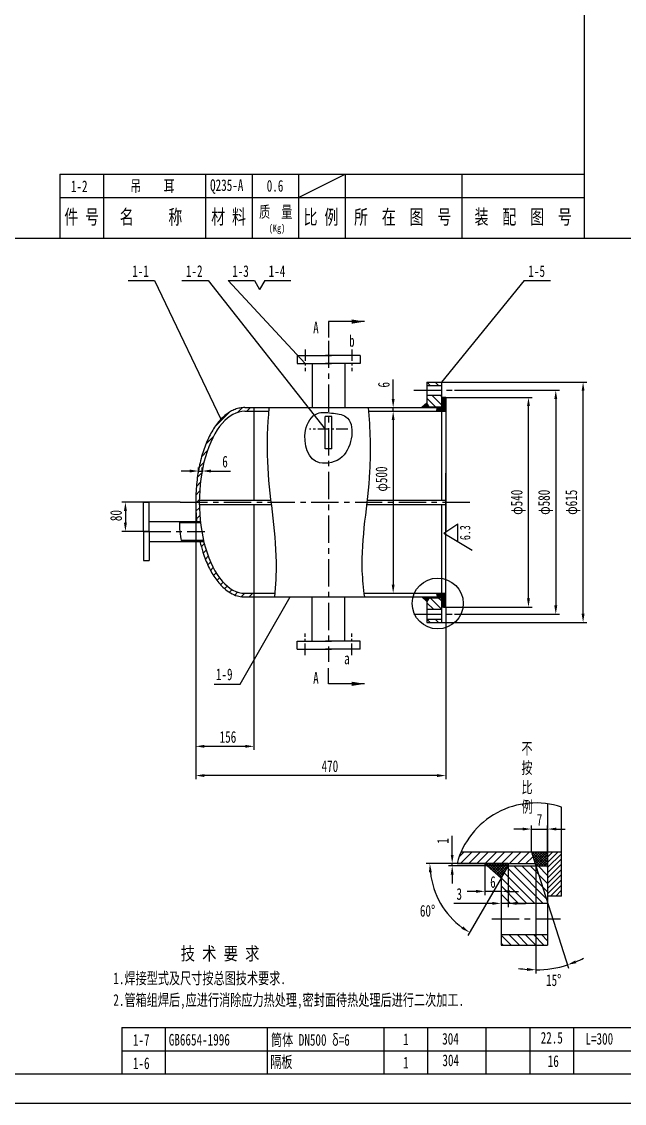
# Model space of a CAD drawing. Extents: x 12575 to 63012, y 39469 to 86293.
# Drawn here: x 33149 to 34804, y 39595 to 42566 of the extents above; entities that cross this region are included whole.
import ezdxf

# ---------------------------------------------------------------- set-up
doc = ezdxf.new("R2010")
doc.units = 0
for name, pattern in [('CENTER', [50.8, 31.75, -6.35, 6.35, -6.35]), ('CENTERX2', [4, 2.5, -0.5, 0.5, -0.5]), ('PHANTOM2', [31.75, 15.875, -3.175, 3.175, -3.175, 3.175, -3.175])]:
    doc.linetypes.add(name, pattern=pattern)
doc.layers.get('0').update_dxf_attribs({"linetype": 'CONTINUOUS'})
doc.layers.get('DEFPOINTS').update_dxf_attribs({"color": 1, "linetype": 'PHANTOM2'})
doc.layers.add('CCX', color=1, linetype='CONTINUOUS')
doc.layers.add('DD', color=1, linetype='CENTER')
doc.styles.add('HZ', font='SIMFANG.TTF', dxfattribs={"width": 0.7})
doc.styles.add('HZ123', font='SIMFANG.TTF', dxfattribs={"width": 0.7, "height": 2.5})
doc.styles.add('WZ5', font='SIMFANG.TTF', dxfattribs={"width": 0.7})
doc.dimstyles.new('ISO-25', dxfattribs={"dimscale": 8, "dimtxt": 4, "dimasz": 3, "dimexe": 1.25, "dimexo": 0, "dimgap": 1.2, "dimtad": 1, "dimdec": 0, "dimtxsty": 'HZ', "dimcen": 2.5, "dimazin": 3, "dimtm": 1e-09, "dimtfac": 8, "dimtdec": 0, "dimtmove": 0, "dimatfit": 3})
doc.dimstyles.new('ISO-25$0', dxfattribs={"dimscale": 8, "dimtxt": 4, "dimasz": 3, "dimexe": 1.25, "dimexo": 0, "dimgap": 1.2, "dimtad": 1, "dimdec": 0, "dimtxsty": 'HZ', "dimcen": 0, "dimclrd": 256, "dimclrt": 256, "dimazin": 3, "dimtm": 1e-09, "dimtfac": 8, "dimtdec": 0, "dimtmove": 0, "dimatfit": 3})
doc.dimstyles.new('ISO-25$2', dxfattribs={"dimscale": 8, "dimtxt": 4, "dimasz": 3, "dimexe": 1.25, "dimexo": 0, "dimgap": 1.5, "dimtad": 2, "dimtih": 1, "dimtoh": 1, "dimdec": 0, "dimtxsty": 'HZ', "dimcen": 3, "dimazin": 3, "dimtm": 1e-09, "dimtfac": 8, "dimtdec": 0, "dimtmove": 0, "dimatfit": 3})
pattern_1 = [(45, (-9881.9638, 2729.6117), (-2.24506403, 2.24506403), [])]
pattern_2 = [(45, (-9881.9638, 2729.6117), (-1.122532015, 1.122532015), []), (135, (-9881.9638, 2729.6117), (-1.122532015, -1.122532015), [])]

# ---------------------------------------------------------------- blocks, each defined once
blk = doc.blocks.new('*D144')
at = {"layer": 'CCX', "color": 0}
for p, q in [((34101.9, 41495.7), (34179.5, 41495.7)), ((34089.2, 40995.7), (34179.5, 40995.7))]:
    blk.add_line(p, q, dxfattribs=at)
at = {"layer": 'CCX'}
blk.add_line((34169.5, 41471.7), (34169.5, 41019.7), dxfattribs=at)
for points in [[(34165.5, 41471.7), (34173.5, 41471.7), (34169.5, 41495.7)], [(34165.5, 41019.7), (34173.5, 41019.7), (34169.5, 40995.7)]]:
    blk.add_solid(points, dxfattribs=at)
at = {"layer": 'DEFPOINTS', "color": 0}
for p in [(34101.9, 41495.7), (34089.2, 40995.7), (34169.5, 40995.7)]:
    blk.add_point(p, dxfattribs=at)
at = {"layer": 'CCX', "insert": (34141.5, 41309.5), "char_height": 32, "attachment_point": 5, "rotation": 90, "style": 'HZ'}
blk.add_mtext('φ500', dxfattribs=at)
blk = doc.blocks.new('*D145')
at = {"layer": 'CCX', "color": 0}
for p, q in [((34308.1, 41533.7), (34551.1, 41533.7)), ((34308.1, 40957.7), (34551.1, 40957.7))]:
    blk.add_line(p, q, dxfattribs=at)
at = {"layer": 'CCX'}
blk.add_line((34541.1, 40981.7), (34541.1, 41509.7), dxfattribs=at)
for points in [[(34537.1, 41509.7), (34545.1, 41509.7), (34541.1, 41533.7)], [(34537.1, 40981.7), (34545.1, 40981.7), (34541.1, 40957.7)]]:
    blk.add_solid(points, dxfattribs=at)
at = {"layer": 'DEFPOINTS', "color": 0}
for p in [(34308.1, 41533.7), (34541.1, 41533.7), (34308.1, 40957.7)]:
    blk.add_point(p, dxfattribs=at)
at = {"layer": 'CCX', "insert": (34513, 41245.7), "char_height": 32, "attachment_point": 5, "rotation": 90, "style": 'HZ'}
blk.add_mtext('φ540', dxfattribs=at)
blk = doc.blocks.new('*D146')
at = {"layer": 'CCX', "color": 0}
for p, q in [((34338.1, 41553.2), (34626.1, 41553.2)), ((34338.1, 40938.2), (34626.1, 40938.2))]:
    blk.add_line(p, q, dxfattribs=at)
at = {"layer": 'CCX'}
blk.add_line((34616.1, 41529.2), (34616.1, 40962.2), dxfattribs=at)
for points in [[(34612.1, 41529.2), (34620.1, 41529.2), (34616.1, 41553.2)], [(34612.1, 40962.2), (34620.1, 40962.2), (34616.1, 40938.2)]]:
    blk.add_solid(points, dxfattribs=at)
at = {"layer": 'DEFPOINTS', "color": 0}
for p in [(34338.1, 41553.2), (34338.1, 40938.2), (34616.1, 40938.2)]:
    blk.add_point(p, dxfattribs=at)
at = {"layer": 'CCX', "insert": (34588, 41245.7), "char_height": 32, "attachment_point": 5, "rotation": 90, "style": 'HZ'}
blk.add_mtext('φ580', dxfattribs=at)
blk = doc.blocks.new('*D147')
at = {"layer": 'CCX', "color": 0}
for p, q in [((34302.1, 41575.7), (34701.1, 41575.7)), ((34299.3, 40915.7), (34701.1, 40915.7))]:
    blk.add_line(p, q, dxfattribs=at)
at = {"layer": 'CCX'}
blk.add_line((34691.1, 40939.7), (34691.1, 41551.7), dxfattribs=at)
for points in [[(34687.1, 41551.7), (34695.1, 41551.7), (34691.1, 41575.7)], [(34687.1, 40939.7), (34695.1, 40939.7), (34691.1, 40915.7)]]:
    blk.add_solid(points, dxfattribs=at)
at = {"layer": 'DEFPOINTS', "color": 0}
for p in [(34302.1, 41575.7), (34691.1, 41575.7), (34299.3, 40915.7)]:
    blk.add_point(p, dxfattribs=at)
at = {"layer": 'CCX', "insert": (34663, 41245.7), "char_height": 32, "attachment_point": 5, "rotation": 90, "style": 'HZ'}
blk.add_mtext('φ615', dxfattribs=at)
blk = doc.blocks.new('*D141')
at = {"layer": 'CCX', "color": 0}
for p, q in [((33627.1, 40938.3), (33627.1, 40485.2)), ((34314.1, 40924.6), (34314.1, 40485.2))]:
    blk.add_line(p, q, dxfattribs=at)
at = {"layer": 'CCX'}
blk.add_line((34290.1, 40495.2), (33651.1, 40495.2), dxfattribs=at)
for points in [[(33651.1, 40499.2), (33651.1, 40491.2), (33627.1, 40495.2)], [(34290.1, 40499.2), (34290.1, 40491.2), (34314.1, 40495.2)]]:
    blk.add_solid(points, dxfattribs=at)
at = {"layer": 'DEFPOINTS', "color": 0}
for p in [(33627.1, 40938.3), (34314.1, 40924.6), (33627.1, 40495.2)]:
    blk.add_point(p, dxfattribs=at)
at = {"layer": 'CCX', "insert": (33995.7, 40520.8), "char_height": 32, "attachment_point": 5, "style": 'HZ'}
blk.add_mtext('470', dxfattribs=at)
blk = doc.blocks.new('*D148')
at = {"layer": 'CCX', "color": 0}
for p, q in [((33627.1, 41245.7), (33627.1, 40565.5)), ((33787.1, 41239.7), (33787.1, 40565.5))]:
    blk.add_line(p, q, dxfattribs=at)
at = {"layer": 'CCX'}
blk.add_line((33651.1, 40575.5), (33763.1, 40575.5), dxfattribs=at)
for points in [[(33651.1, 40579.5), (33651.1, 40571.5), (33627.1, 40575.5)], [(33763.1, 40579.5), (33763.1, 40571.5), (33787.1, 40575.5)]]:
    blk.add_solid(points, dxfattribs=at)
at = {"layer": 'DEFPOINTS', "color": 0}
for p in [(33627.1, 41245.7), (33787.1, 41239.7), (33787.1, 40575.5)]:
    blk.add_point(p, dxfattribs=at)
at = {"layer": 'CCX', "insert": (33715.7, 40601.1), "char_height": 32, "attachment_point": 5, "style": 'HZ'}
blk.add_mtext('156', dxfattribs=at)
blk = doc.blocks.new('*D155')
at = {"layer": 'CCX'}
for p, q in [((34169.5, 41529.7), (34169.5, 41582.9)), ((34169.5, 41495.7), (34169.5, 41505.7)), ((34169.5, 41471.7), (34169.5, 41447.7))]:
    blk.add_line(p, q, dxfattribs=at)
at = {"layer": 'CCX', "color": 0}
for p, q in [((34101.1, 41505.7), (34179.5, 41505.7)), ((34101.9, 41495.7), (34179.5, 41495.7))]:
    blk.add_line(p, q, dxfattribs=at)
at = {"layer": 'CCX'}
for points in [[(34165.5, 41529.7), (34173.5, 41529.7), (34169.5, 41505.7)], [(34165.5, 41471.7), (34173.5, 41471.7), (34169.5, 41495.7)]]:
    blk.add_solid(points, dxfattribs=at)
at = {"layer": 'DEFPOINTS', "color": 0}
for p in [(34101.1, 41505.7), (34169.5, 41505.7), (34101.9, 41495.7)]:
    blk.add_point(p, dxfattribs=at)
at = {"layer": 'CCX', "insert": (34143.9, 41568.3), "char_height": 32, "attachment_point": 5, "rotation": 90, "style": 'HZ'}
blk.add_mtext('6', dxfattribs=at)
blk = doc.blocks.new('*D156')
at = {"layer": 'CCX'}
for p, q in [((33610.9, 41331.5), (33586.9, 41331.5)), ((33634.9, 41331.5), (33645.1, 41331.5)), ((33669.1, 41331.5), (33722.4, 41331.5))]:
    blk.add_line(p, q, dxfattribs=at)
at = {"layer": 'CCX', "color": 0}
for p, q in [((33634.9, 41331.5), (33634.9, 41341.5)), ((33645.1, 41331.5), (33645.1, 41341.5))]:
    blk.add_line(p, q, dxfattribs=at)
at = {"layer": 'CCX'}
for points in [[(33610.9, 41335.5), (33610.9, 41327.5), (33634.9, 41331.5)], [(33669.1, 41335.5), (33669.1, 41327.5), (33645.1, 41331.5)]]:
    blk.add_solid(points, dxfattribs=at)
at = {"layer": 'DEFPOINTS', "color": 0}
for p in [(33634.9, 41331.5), (33634.9, 41331.5), (33645.1, 41331.5)]:
    blk.add_point(p, dxfattribs=at)
at = {"layer": 'CCX', "insert": (33707.7, 41357.1), "char_height": 32, "attachment_point": 5, "style": 'HZ'}
blk.add_mtext('6', dxfattribs=at)
blk = doc.blocks.new('*D220')
at = {"layer": 'CCX'}
for p, q in [((34525, 40348.3), (34501, 40348.3)), ((34549, 40348.3), (34593.8, 40348.3)), ((34617.8, 40348.3), (34641.8, 40348.3))]:
    blk.add_line(p, q, dxfattribs=at)
at = {"layer": 'CCX', "color": 0}
for p, q in [((34549, 40285.5), (34549, 40358.3)), ((34593.8, 40285.5), (34593.8, 40358.3))]:
    blk.add_line(p, q, dxfattribs=at)
at = {"layer": 'CCX'}
for points in [[(34525, 40352.3), (34525, 40344.3), (34549, 40348.3)], [(34617.8, 40352.3), (34617.8, 40344.3), (34593.8, 40348.3)]]:
    blk.add_solid(points, dxfattribs=at)
at = {"layer": 'DEFPOINTS', "color": 0}
for p in [(34593.8, 40348.3), (34549, 40285.5), (34593.8, 40285.5)]:
    blk.add_point(p, dxfattribs=at)
at = {"layer": 'CCX', "insert": (34571.4, 40373.9), "char_height": 32, "attachment_point": 5, "style": 'HZ'}
blk.add_mtext('7', dxfattribs=at)
blk = doc.blocks.new('*D221')
at = {"layer": 'CCX', "color": 0}
for p, q in [((34561.3, 40247.1), (34651.3, 39965.9)), ((34561.3, 40231.6), (34561.3, 39951.8))]:
    blk.add_line(p, q, dxfattribs=at)
for start, end in [(292.5753, 297.3971), (260.3564, 265.1782), (270, 287.7535)]:
    blk.add_arc((34561.3, 40247.1), 285.3, start, end, dxfattribs=at)
for points in [[(34672.2, 39979.9), (34669.4, 39987.4), (34648.3, 39975.4)], [(34537.5, 39966.8), (34537.1, 39958.8), (34561.3, 39961.8)]]:
    blk.add_solid(points, dxfattribs=at)
at = {"layer": 'DEFPOINTS', "color": 0}
for p in [(34549, 40285.5), (34561.3, 40247.1), (34561.3, 40247.1), (34561.3, 40231.6), (34590.7, 39963.3)]:
    blk.add_point(p, dxfattribs=at)
at = {"layer": 'CCX', "color": 0, "insert": (34610.3, 39933.1), "char_height": 32, "attachment_point": 5, "style": 'HZ'}
blk.add_mtext('15%%D', dxfattribs=at)
blk = doc.blocks.new('*D222')
at = {"layer": 'CCX'}
for p, q in [((34331.6, 40277.5), (34331.6, 40329.4)), ((34331.6, 40247.1), (34331.6, 40253.5)), ((34331.6, 40223.1), (34331.6, 40199.1))]:
    blk.add_line(p, q, dxfattribs=at)
at = {"layer": 'CCX', "color": 0}
for p, q in [((34485, 40253.5), (34321.6, 40253.5)), ((34485, 40247.1), (34321.6, 40247.1))]:
    blk.add_line(p, q, dxfattribs=at)
at = {"layer": 'CCX'}
for points in [[(34327.6, 40277.5), (34335.6, 40277.5), (34331.6, 40253.5)], [(34327.6, 40223.1), (34335.6, 40223.1), (34331.6, 40247.1)]]:
    blk.add_solid(points, dxfattribs=at)
at = {"layer": 'DEFPOINTS', "color": 0}
for p in [(34331.6, 40253.5), (34485, 40253.5), (34485, 40247.1)]:
    blk.add_point(p, dxfattribs=at)
at = {"layer": 'CCX', "insert": (34306, 40315.4), "char_height": 32, "attachment_point": 5, "rotation": 90, "style": 'HZ'}
blk.add_mtext('1', dxfattribs=at)
blk = doc.blocks.new('*D223')
at = {"layer": 'CCX', "color": 0}
for p, q in [((34485, 40247.1), (34485, 40134.2)), ((34465.8, 40213.8), (34465.8, 40134.2))]:
    blk.add_line(p, q, dxfattribs=at)
at = {"layer": 'CCX'}
for p, q in [((34441.8, 40144.2), (34336.5, 40144.2)), ((34485, 40144.2), (34465.8, 40144.2)), ((34509, 40144.2), (34533, 40144.2))]:
    blk.add_line(p, q, dxfattribs=at)
for points in [[(34441.8, 40148.2), (34441.8, 40140.2), (34465.8, 40144.2)], [(34509, 40148.2), (34509, 40140.2), (34485, 40144.2)]]:
    blk.add_solid(points, dxfattribs=at)
at = {"layer": 'DEFPOINTS', "color": 0}
for p in [(34485, 40247.1), (34465.8, 40213.8), (34465.8, 40144.2)]:
    blk.add_point(p, dxfattribs=at)
at = {"layer": 'CCX', "insert": (34350.9, 40169.8), "char_height": 32, "attachment_point": 5, "style": 'HZ'}
blk.add_mtext('3', dxfattribs=at)
blk = doc.blocks.new('*D224')
at = {"layer": 'CCX', "color": 0}
for p, q in [((34421.1, 40253.5), (34421.1, 40167.2)), ((34465.8, 40213.8), (34465.8, 40167.2))]:
    blk.add_line(p, q, dxfattribs=at)
at = {"layer": 'CCX'}
for p, q in [((34397.1, 40177.2), (34373.1, 40177.2)), ((34465.8, 40177.2), (34421.1, 40177.2)), ((34489.8, 40177.2), (34513.8, 40177.2))]:
    blk.add_line(p, q, dxfattribs=at)
for points in [[(34397.1, 40181.2), (34397.1, 40173.2), (34421.1, 40177.2)], [(34489.8, 40181.2), (34489.8, 40173.2), (34465.8, 40177.2)]]:
    blk.add_solid(points, dxfattribs=at)
at = {"layer": 'DEFPOINTS', "color": 0}
for p in [(34421.1, 40253.5), (34465.8, 40213.8), (34421.1, 40177.2)]:
    blk.add_point(p, dxfattribs=at)
at = {"layer": 'CCX', "insert": (34443.5, 40202.8), "char_height": 32, "attachment_point": 5, "style": 'HZ'}
blk.add_mtext('6', dxfattribs=at)
blk = doc.blocks.new('*D225')
at = {"layer": 'CCX', "color": 0}
for p, q in [((34345.1, 40253.5), (34260.3, 40253.5)), ((34465.8, 40213.8), (34374.5, 40055.7))]:
    blk.add_line(p, q, dxfattribs=at)
blk.add_arc((34488.7, 40253.5), 218.4, 186.3005, 233.6995, dxfattribs=at)
for points in [[(34267.6, 40229.3), (34275.6, 40229.7), (34270.3, 40253.5)], [(34361.6, 40080.9), (34357.2, 40074.2), (34379.5, 40064.4)]]:
    blk.add_solid(points, dxfattribs=at)
at = {"layer": 'DEFPOINTS', "color": 0}
for p in [(34345.1, 40253.5), (34559.2, 40253.5), (34485, 40247.1), (34465.8, 40213.8), (34283.5, 40178.8)]:
    blk.add_point(p, dxfattribs=at)
at = {"layer": 'CCX', "color": 0, "insert": (34263.8, 40123.6), "char_height": 32, "attachment_point": 5, "style": 'HZ'}
blk.add_mtext('60°', dxfattribs=at)
blk = doc.blocks.new('*D231')
at = {"layer": 'CCX', "color": 0}
for p, q in [((33584.7, 41245.7), (33424.1, 41245.7)), ((33499.7, 41165.7), (33424.1, 41165.7))]:
    blk.add_line(p, q, dxfattribs=at)
at = {"layer": 'CCX'}
blk.add_line((33434.1, 41221.7), (33434.1, 41189.7), dxfattribs=at)
for points in [[(33430.1, 41221.7), (33438.1, 41221.7), (33434.1, 41245.7)], [(33430.1, 41189.7), (33438.1, 41189.7), (33434.1, 41165.7)]]:
    blk.add_solid(points, dxfattribs=at)
at = {"layer": 'DEFPOINTS', "color": 0}
for p in [(33584.7, 41245.7), (33434.1, 41165.7), (33499.7, 41165.7)]:
    blk.add_point(p, dxfattribs=at)
at = {"layer": 'CCX', "insert": (33408.5, 41209.1), "char_height": 32, "attachment_point": 5, "rotation": 90, "style": 'HZ'}
blk.add_mtext('80', dxfattribs=at)

msp = doc.modelspace()

# ---------------------------------------------------------------- hatches: boundary and pattern name
h = msp.add_hatch()
h.set_pattern_fill('ANSI37', color=256, scale=0.5, style=0)
h.set_pattern_definition(pattern_2)
h.paths.add_polyline_path([(34268.1, 41505.7), (34268.1, 41507.7), (34262.1, 41518.1), (34248.1, 41505.7)])
h.paths.add_polyline_path([(34302.1, 41495.7), (34302.1, 41507.7), (34291.9, 41507.7), (34288.1, 41495.7)])
h = msp.add_hatch()
h.set_pattern_fill('ANSI37', color=256, scale=0.5, style=0)
h.set_pattern_definition(pattern_2)
h.paths.add_polyline_path([(34302.1, 40995.7), (34288.1, 40995.7), (34291.9, 40983.7), (34302.1, 40983.7)])
h.paths.add_polyline_path([(34268.1, 40983.7), (34268.1, 40985.7), (34248.1, 40985.7), (34262.1, 40973.3)])
h = msp.add_hatch()
h.set_pattern_fill('ANSI37', color=256, scale=1.6, style=0)
h.set_pattern_definition([(45, (-106795.096, -82165.919), (-3.59210245, 3.59210245), []), (135, (-106795.096, -82165.919), (-3.59210245, -3.59210245), [])])
h.paths.add_polyline_path([(34593.8, 40285.5), (34549, 40285.5), (34561.3, 40247.1), (34593.8, 40247.1)])
h.paths.add_polyline_path([(34485, 40247.1), (34485, 40253.5), (34421.1, 40253.5), (34465.8, 40213.8)])
at = {"layer": 'CCX'}
h = msp.add_hatch(dxfattribs=at)
h.set_pattern_fill('ANSI31', color=256, scale=5, angle=90, style=0)
h.set_pattern_definition([(135, (-19989.405, 3690.13), (-11.22532, -11.22532), [])])
h.paths.add_polyline_path([(34302.1, 41575.7), (34262.1, 41575.7), (34262.1, 41566.7), (34302.1, 41566.7)])
h.paths.add_polyline_path([(34302.1, 40924.7), (34262.1, 40924.7), (34262.1, 40915.7), (34302.1, 40915.7)])
h.paths.add_polyline_path([(34302.1, 40983.7), (34279.1, 40983.7), (34278.1, 40981.9), (34271.7, 40981.6), (34262.1, 40975), (34262.1, 40951.7), (34302.1, 40951.7)])
h.paths.add_polyline_path([(34279.1, 41507.7), (34302.1, 41507.7), (34302.1, 41539.7), (34262.1, 41539.7), (34262.1, 41516.4), (34271.7, 41509.8), (34278.1, 41509.5)])
h = msp.add_hatch(dxfattribs=at)
h.set_pattern_fill('ANSI31', color=256, style=0)
h.set_pattern_definition(pattern_1)
h.paths.add_polyline_path([(34314.1, 41533.7), (34302.1, 41533.7), (34302.1, 41495.7), (34314.1, 41495.7)])
h = msp.add_hatch(color=0, dxfattribs=at)
h.paths.add_polyline_path([(34268.1, 41505.7), (34268.1, 41507.7), (34262.1, 41518.1), (34248.1, 41505.7)])
h.paths.add_polyline_path([(34302.1, 41495.7), (34302.1, 41507.7), (34291.9, 41507.7), (34288.1, 41495.7)])
h = msp.add_hatch(color=0, dxfattribs=at)
h.paths.add_polyline_path([(34268.1, 40983.7), (34268.1, 40985.7), (34248.1, 40985.7), (34262.1, 40973.3)])
h.paths.add_polyline_path([(34302.1, 40995.7), (34288.1, 40995.7), (34291.9, 40983.7), (34302.1, 40983.7)])
h = msp.add_hatch(dxfattribs=at)
h.set_pattern_fill('ANSI31', color=256, style=0)
h.set_pattern_definition(pattern_1)
h.paths.add_polyline_path([(34302.1, 40957.7), (34314.1, 40957.7), (34314.1, 40995.7), (34302.1, 40995.7)])
h = msp.add_hatch(dxfattribs=at)
h.set_pattern_fill('ANSI31', color=256, scale=5, style=0)
h.set_pattern_definition([(45, (-9881.964, 2729.612), (-11.22532, 11.22532), [])])
h.paths.add_polyline_path([(34549, 40285.5), (34356.2, 40285.5, 0.037925), (34345.1, 40253.5), (34559.2, 40253.5)])
h = msp.add_hatch(color=0, dxfattribs=at)
h.paths.add_polyline_path([(34485, 40247.1), (34485, 40253.5), (34421.1, 40253.5), (34465.8, 40213.8)])
h.paths.add_polyline_path([(34593.8, 40285.5), (34549, 40285.5), (34561.3, 40247.1), (34593.8, 40247.1)])
h = msp.add_hatch(dxfattribs=at)
h.set_pattern_fill('ANSI31', color=256, scale=3.2, style=0)
h.set_pattern_definition([(45, (-106795.096, -82165.919), (-7.1842049, 7.1842049), [])])
h.paths.add_polyline_path([(34593.8, 40163.9), (34632.2, 40163.9), (34632.2, 40285.5), (34593.8, 40285.5)])
h = msp.add_hatch(dxfattribs=at)
h.set_pattern_fill('ANSI31', color=256, scale=5, angle=90, style=0)
h.set_pattern_definition([(135, (-9881.964, 2729.612), (-11.22532, -11.22532), [])])
h.paths.add_polyline_path([(34593.8, 40247.1), (34485, 40247.1), (34465.8, 40213.8), (34465.8, 40144.7), (34593.8, 40144.7)])
h.paths.add_polyline_path([(34593.8, 40058.3), (34465.8, 40058.3), (34465.8, 40029.5), (34593.8, 40029.5)])

# ---------------------------------------------------------------- linework, layer by layer
for p, q in [((34693.8, 44267), (34693.8, 41971)), ((33253.8, 42147), (33253.8, 41971)), ((33253.8, 42083), (34693.8, 42083)), ((33788.2, 41854.7), (33802.4, 41830)), ((33816.7, 41854.7), (33802.4, 41830)), ((33905.5, 41649.1), (33905.5, 41627.1)), ((33905.5, 41649.1), (34000.3, 41649.1)), ((33905.5, 41649.1), (33905.5, 41627.1)), ((33905.5, 41649.1), (33905.5, 41627.1)), ((33905.5, 41649.1), (34000.3, 41649.1)), ((34078.6, 41649.1), (33983.8, 41649.1)), ((34078.6, 41649.1), (33983.8, 41649.1)), ((34078.6, 41649.1), (34078.6, 41627.1)), ((34078.6, 41649.1), (34078.6, 41627.1)), ((34078.6, 41649.1), (34078.6, 41627.1)), ((33905.5, 41627.1), (34000.3, 41627.1)), ((33947.1, 41627.1), (33947.1, 41505.7)), ((34078.6, 41627.1), (33983.8, 41627.1)), ((34037.1, 41627.1), (34037.1, 41505.7)), ((34262.1, 41575.7), (34302.1, 41575.7)), ((34262.1, 41575.7), (34262.1, 41518.1)), ((34262.1, 41566.7), (34302.1, 41566.7)), ((34302.1, 41575.7), (34302.1, 41251.7)), ((34262.1, 41539.7), (34302.1, 41539.7)), ((34314.1, 41533.7), (34302.1, 41533.7)), ((34314.1, 41533.7), (34314.1, 41165.6)), ((33762.1, 41505.7), (33992.1, 41505.7)), ((33992.1, 41505.7), (34278.1, 41505.7)), ((33992.1, 41505.7), (34291.3, 41505.7)), ((34262.1, 41518.1), (34248.1, 41505.7)), ((34268.1, 41507.7), (34262.1, 41518.1)), ((34268.1, 41505.7), (34268.1, 41507.7)), ((34268.1, 41507.7), (34302.1, 41507.7)), ((34288.1, 41495.7), (34291.9, 41507.7)), ((33762.1, 41495.7), (33827.2, 41495.7)), ((33983.1, 41392.2), (33983.1, 41480.8)), ((34001.1, 41480.8), (33983.1, 41480.8)), ((34001.1, 41392.2), (34001.1, 41480.8)), ((34101.9, 41495.7), (34314.1, 41495.7)), ((34001.1, 41392.2), (33983.1, 41392.2)), ((34314.1, 40957.7), (34314.1, 41325.7)), ((34302.1, 41239.7), (34302.1, 40915.7)), ((33762.1, 40995.7), (33844.7, 40995.7)), ((34089.2, 40995.7), (34314.1, 40995.7)), ((34288.1, 40995.7), (34291.9, 40983.7)), ((33762.1, 40985.7), (33992.1, 40985.7)), ((33947.1, 40864.2), (33947.1, 40985.7)), ((33992.1, 40985.7), (34291.3, 40985.7)), ((34037.1, 40864.2), (34037.1, 40985.7)), ((34262.1, 40973.3), (34247.9, 40985.9)), ((34268.1, 40983.7), (34262.1, 40973.3)), ((34262.1, 40973.3), (34262.1, 40915.7)), ((34268.1, 40985.7), (34268.1, 40983.7)), ((34268.1, 40983.7), (34302.1, 40983.7)), ((34262.1, 40951.7), (34302.1, 40951.7)), ((34314.1, 40957.7), (34302.1, 40957.7)), ((34262.1, 40924.7), (34302.1, 40924.7)), ((34262.1, 40915.7), (34302.1, 40915.7)), ((33905.5, 40842.2), (33905.5, 40864.2)), ((33905.5, 40842.2), (33905.5, 40864.2)), ((33905.5, 40842.2), (33905.5, 40864.2)), ((33905.5, 40864.2), (34000.3, 40864.2)), ((34078.6, 40864.2), (33983.8, 40864.2)), ((34078.6, 40842.2), (34078.6, 40864.2)), ((34078.6, 40842.2), (34078.6, 40864.2)), ((34078.6, 40842.2), (34078.6, 40864.2)), ((33905.5, 40842.2), (34000.3, 40842.2)), ((33905.5, 40842.2), (34000.3, 40842.2)), ((34078.6, 40842.2), (33983.8, 40842.2)), ((34078.6, 40842.2), (33983.8, 40842.2)), ((34593.8, 40417.5), (34593.8, 40029.5)), ((34632.2, 40163.9), (34632.2, 40408.3)), ((34356.2, 40285.5), (34632.2, 40285.5)), ((34549, 40285.5), (34561.3, 40247.1)), ((34345.1, 40253.5), (34559.2, 40253.5)), ((34465.8, 40213.8), (34420.5, 40254.1)), ((34485, 40253.5), (34485, 40247.1)), ((34485, 40247.1), (34465.8, 40213.8)), ((34485, 40247.1), (34593.8, 40247.1)), ((34465.8, 40213.8), (34465.8, 40029.5)), ((34632.2, 40163.9), (34593.8, 40163.9)), ((34465.8, 40144.7), (34593.8, 40144.7)), ((34465.8, 40058.3), (34593.8, 40058.3)), ((34465.8, 40029.5), (34593.8, 40029.5)), ((33424.2, 39803.1), (33424.2, 39675)), ((36305.8, 39675), (29857.8, 39675))]:
    msp.add_line(p, q)
at = {"color": 7}
for p, q in [((29857.8, 41971), (36305.8, 41971)), ((33421.4, 41971), (34861.4, 41971))]:
    msp.add_line(p, q, dxfattribs=at)
at = {"color": 0}
for p, q in [((33441.8, 41854.7), (33513.8, 41854.7)), ((33589.1, 41854.7), (33661.1, 41854.7)), ((33716.2, 41854.7), (33788.2, 41854.7)), ((33816.7, 41854.7), (33888.7, 41854.7)), ((34529.7, 41854.7), (34601.7, 41854.7)), ((33677.6, 40746.2), (33749.6, 40746.2))]:
    msp.add_line(p, q, dxfattribs=at)
at = {"ltscale": 2}
for p, q in [((33787.1, 41505.7), (33787.1, 41251.7)), ((33637.1, 41251.7), (33833.2, 41251.7)), ((33637.1, 41239.7), (33834.5, 41239.7)), ((33787.1, 41239.7), (33787.1, 40985.7)), ((34096.5, 41239.7), (34314.1, 41239.7)), ((34097.8, 41251.7), (34314.1, 41251.7))]:
    msp.add_line(p, q, dxfattribs=at)
at = {"ltscale": 8}
for p, q in [((34308.7, 41161.1), (34347.3, 41186.2)), ((34347.3, 41137.7), (34347.3, 41186.2)), ((34308.7, 41161.1), (34386.4, 41114))]:
    msp.add_line(p, q, dxfattribs=at)
msp.add_ellipse((33762.1, 41245.7), major_axis=(0, 250), ratio=0.5, start_param=0, end_param=3.141593)
for points, knots in [([(33762.1, 41505.7), (33757.6, 41505.7), (33753.1, 41505.3), (33744.2, 41503.6), (33739.8, 41502.4), (33731.1, 41499.1), (33726.9, 41497.1), (33718.5, 41492.3), (33714.5, 41489.6), (33702.2, 41480), (33694.3, 41472), (33679.6, 41453.3), (33672.9, 41442.6), (33660.6, 41419), (33655, 41406.1), (33645.4, 41378.5), (33641.3, 41363.8), (33634.5, 41333.2), (33631.9, 41317.2), (33628.3, 41284.6), (33627.3, 41268), (33626.9, 41234.7), (33627.5, 41218), (33629.2, 41198.7), (33629.5, 41196), (33629.8, 41193.2)], [0, 0, 0, 0, 0.092908, 0.092908, 0.185816, 0.185816, 0.278724, 0.278724, 0.371632, 0.371632, 0.567793, 0.567793, 0.763954, 0.763954, 0.960115, 0.960115, 1.156276, 1.156276, 1.352436, 1.352436, 1.548597, 1.548597, 1.744758, 1.744758, 1.778095, 1.778095, 1.778095, 1.778095]), ([(33638.9, 41138.2), (33641.3, 41128), (33644, 41118.1), (33651.6, 41094.3), (33656.8, 41081), (33668.5, 41056.4), (33675, 41045.2), (33689.2, 41025.3), (33696.8, 41016.7), (33710.6, 41004.5), (33716.5, 41000.2), (33728.8, 40993.1), (33735.2, 40990.4), (33746.9, 40987.1), (33752.2, 40986.2), (33759, 40985.7), (33760.5, 40985.7), (33762.1, 40985.7)], [2.0053, 2.0053, 2.0053, 2.0053, 2.13708, 2.13708, 2.333241, 2.333241, 2.529402, 2.529402, 2.725563, 2.725563, 2.862712, 2.862712, 2.999862, 2.999862, 3.110236, 3.110236, 3.141593, 3.141593, 3.141593, 3.141593])]:
    msp.add_open_spline(points, degree=3, knots=knots)
at = {"layer": 'CCX'}
for p, q in [((33253.8, 42147), (34693.8, 42147)), ((33373.8, 42147), (33373.8, 41971)), ((33653.8, 42147), (33653.8, 41971)), ((33781.8, 42147), (33781.8, 41971)), ((33909.8, 42147), (33909.8, 41971)), ((33909.8, 42083), (34037.8, 42147)), ((34037.8, 42147), (34037.8, 41971)), ((34357.8, 42147), (34357.8, 41971)), ((33513.8, 41854.7), (33696.6, 41473.8)), ((33661.1, 41854.7), (33983.1, 41446.6)), ((33716.2, 41854.7), (33928, 41627.1)), ((34529.7, 41854.7), (34302.1, 41575.7)), ((33742.3, 41492.5), (33755.1, 41505.3)), ((33767.9, 41495.7), (33777.9, 41505.7)), ((33679.2, 41451.9), (33721, 41493.7)), ((33655.1, 41405.3), (33675.2, 41425.4)), ((33643.6, 41371.4), (33658.8, 41386.6)), ((33636.5, 41341.8), (33649.6, 41355)), ((33631.8, 41314.7), (33643.8, 41326.7)), ((33628.9, 41289.4), (33640.1, 41300.6)), ((33627.4, 41265.4), (33638, 41276)), ((33627.1, 41242.6), (33630.1, 41245.7)), ((33627.7, 41220.8), (33637.3, 41230.4)), ((33630.1, 41245.7), (33637.1, 41252.7)), ((33629.1, 41199.8), (33638.4, 41209.1)), ((33642.6, 41123.5), (33650.8, 41131.7)), ((33647.8, 41106.2), (33655.8, 41114.2)), ((33653.7, 41089.6), (33661.4, 41097.4)), ((33660.3, 41073.8), (33667.9, 41081.3)), ((33667.7, 41058.7), (33675.1, 41066.1)), ((33675.9, 41044.5), (33683.2, 41051.8)), ((33685.1, 41031.2), (33692.2, 41038.4)), ((33695.3, 41019), (33702.4, 41026)), ((33706.7, 41008), (33713.8, 41015)), ((33719.7, 40998.5), (33727, 41005.7)), ((33734.6, 40990.9), (33742.4, 40998.8)), ((33752.4, 40986.3), (33761.8, 40995.7)), ((33774.2, 40985.7), (33784.2, 40995.7)), ((33749.6, 40746.2), (33886.3, 40985.7)), ((34314.1, 40957.7), (34314.1, 40924.6)), ((34561.3, 40247.1), (34561.3, 40231.6)), ((33424.2, 39803.1), (34865.8, 39803.1)), ((33544.3, 39675), (33544.3, 39803.1)), ((33824.6, 39675), (33824.6, 39803.1)), ((34145, 39675), (34145, 39803.1)), ((34265.1, 39675), (34265.1, 39803.1)), ((34425.3, 39675), (34425.3, 39803.1)), ((34545.4, 39675), (34545.4, 39803.1)), ((34665.6, 39675), (34665.6, 39803.1)), ((33424.2, 39739.1), (34865.8, 39739.1)), ((36385.8, 39595), (29657.8, 39595))]:
    msp.add_line(p, q, dxfattribs=at)
at = {"layer": 'CCX', "color": 0}
for p, q in [((33483.7, 41165.7), (33483.7, 41245.7)), ((33483.7, 41245.7), (33499.7, 41245.7)), ((33499.7, 41165.7), (33499.7, 41245.7)), ((33483.7, 41165.7), (33483.7, 41085.7)), ((33499.7, 41165.7), (33499.7, 41085.7)), ((33483.7, 41085.7), (33499.7, 41085.7))]:
    msp.add_line(p, q, dxfattribs=at)
at = {"layer": 'CCX'}
msp.add_circle((34291.9, 40967.8), 69.9, dxfattribs=at)
for centre, radius, start, end in [((33760.6, 41182.9), 178.2, 176.6788, 194.5217), ((34561.3, 40196.2), 223.7, 71.5169, 165.1668)]:
    msp.add_arc(centre, radius, start, end, dxfattribs=at)
for points, knots in [([(33828, 41505.7), (33824.2, 41456.2), (33817.6, 41314.4), (33853.4, 41141.5), (33846.6, 41017.5), (33843.9, 40985.7)], [75.182832, 75.182832, 75.182832, 75.182832, 223.831881, 500.980288, 596.696108, 596.696108, 596.696108, 596.696108]), ([(34101.1, 41505.7), (34105.6, 41447.2), (34112.1, 41297.5), (34075.4, 41123.9), (34087.2, 41009.5), (34090.5, 40985.7)], [91.744759, 91.744759, 91.744759, 91.744759, 267.371444, 541.283251, 613.281542, 613.281542, 613.281542, 613.281542])]:
    msp.add_open_spline(points, degree=3, knots=knots, dxfattribs=at)
at = {"layer": 'CCX', "start_tangent": (0.983896, -0.17874), "end_tangent": (0.983896, -0.17874)}
msp.add_spline([(33967.2, 41354.2), (34029.4, 41370.4), (34039.7, 41480.6), (33999.7, 41490.8), (33961.8, 41489.7), (33928.9, 41442.8), (33967.2, 41354.2)], degree=3, dxfattribs=at)
at = {"layer": 'DD', "linetype": 'CENTERX2', "ltscale": 30}
for p, q in [((33992.1, 41689.4), (33992.1, 40807.3)), ((34226.1, 41553.2), (34338.1, 41553.2)), ((33584.7, 41245.7), (34382.6, 41245.7)), ((33483.7, 41165.7), (33652.5, 41165.7)), ((34226.1, 40938.2), (34338.1, 40938.2)), ((34440.4, 40101.5), (34628.9, 40101.5))]:
    msp.add_line(p, q, dxfattribs=at)
at = {"layer": 'DD'}
for p, q in [((33928, 41665.6), (33928, 41606.1)), ((34056.1, 41665.6), (34056.1, 41606.1)), ((34044.9, 41446.6), (33939.3, 41446.6)), ((33928, 40825.8), (33928, 40885.3)), ((34056.1, 40825.8), (34056.1, 40885.3))]:
    msp.add_line(p, q, dxfattribs=at)
at = {"layer": 'DD', "color": 0, "linetype": 'BYBLOCK', "ltscale": 30}
for p, q in [((33499.7, 41193.2), (33639.8, 41193.2)), ((33582.5, 41189.7), (33640.2, 41189.7)), ((33587.2, 41141.7), (33649.2, 41141.7)), ((33499.7, 41138.2), (33649.2, 41138.2))]:
    msp.add_line(p, q, dxfattribs=at)

# ---------------------------------------------------------------- texts
at = {"style": 'HZ123', "width": 0.7}
for s, p in [('1-1', (33452.9, 41864.5)), ('1-2', (33600.2, 41864.5)), ('1-3', (33727.3, 41864.5)), ('1-4', (33827.7, 41864.5)), ('1-5', (34540.8, 41864.5)), ('1-9', (33682.6, 40757.2))]:
    msp.add_text(s, height=32, dxfattribs=at).set_placement(p)
at = {"char_height": 32, "attachment_point": 5, "style": 'HZ'}
for insert in [(33957.4, 41725.6), (33957.4, 40763.4)]:
    msp.add_mtext('A', dxfattribs=dict(at, insert=insert))
at = {"layer": 'CCX'}
for s, height, style, width, p in [('1-2', 32, 'HZ', 0.7, (33284.3, 42097.3)), ('吊    耳', 32, 'HZ', 0.7, (33447.4, 42098.2)), ('Q235-A', 32, 'HZ123', 0.7, (33666.6, 42100.5)), ('0.6', 32, 'HZ123', 0.7, (33822.2, 42098.7)), ('质  量', 32, 'WZ5', 0.7, (33801.1, 42027.2)), ('件 号', 40, 'WZ5', 0.7, (33266.3, 42009.4)), ('  名     称', 40, 'WZ5', 0.7, (33380.6, 42009.1)), ('材 料', 40, 'WZ5', 0.7, (33669.7, 42009.8)), ('比 例', 40, 'WZ5', 0.7, (33923.5, 42008.7)), ('所  在  图  号', 40, 'WZ5', 0.7, (34062.1, 42009)), ('装  配  图  号', 40, 'WZ5', 0.7, (34393.1, 42009.4)), ('(Kg)', 20.02, 'HZ', 0.7, (33827.6, 41988.3)), ('(Kg)', 20.02, 'HZ', 0.7, (33827.6, 41988.3)), ('b', 32, 'HZ123', 0.7, (34048.4, 41672.8)), ('a', 32, 'HZ123', 0.7, (34034.8, 40800.8)), ('技 术 要 求', 36.04, 'HZ', 0.8, (33586, 39988.4)), ('1.焊接型式及尺寸按总图技术要求.', 32.036, 'HZ', 0.7, (33400.9, 39922.6)), ('2.管箱组焊后,应进行消除应力热处理,密封面待热处理后进行二次加工.', 32.036, 'HZ', 0.7, (33400.9, 39863)), ('1-7', 32, 'HZ', 0.7, (33454.7, 39753.2)), ('GB6654-1996', 32.036, 'HZ', 0.7, (33553.2, 39753.9)), ('筒体 DN500 δ=6', 32, 'HZ', 0.7, (33833.9, 39753.4)), ('1', 32, 'HZ', 0.7, (34196.8, 39754.9)), ('304', 32, 'HZ123', 0.7, (34304.1, 39756.4)), ('22.5', 32, 'HZ', 0.7, (34574.6, 39759.1)), ('L=300', 32, 'HZ123', 0.7, (34697.5, 39756.4)), ('1-6', 32, 'HZ', 0.7, (33454.7, 39689.2)), ('隔板   ', 32, 'HZ', 0.7, (33831.9, 39692.8)), ('1', 32, 'HZ', 0.7, (34196.8, 39690.9)), ('304', 32, 'HZ123', 0.7, (34304.7, 39697.3)), ('16', 32, 'HZ', 0.7, (34594, 39695.1))]:
    msp.add_text(s, height=height, dxfattribs=dict(at, style=style, width=width)).set_placement(p)
at = {"layer": 'CCX', "linetype": 'BYBLOCK', "style": 'HZ', "width": 0.7}
msp.add_text('6.3', height=28.58, rotation=90, dxfattribs=at).set_placement((34381.3, 41141.8))
at = {"layer": 'CCX', "linetype": 'BYBLOCK', "insert": (34537, 40514.5), "char_height": 32, "width": 0.75, "attachment_point": 5, "style": 'HZ123'}
msp.add_mtext('\\fﾷￂￋￎ_GB2312|b0|i0|c134|p49;\\P不按比例', dxfattribs=at)

# ---------------------------------------------------------------- dimensions: what is measured, and where the dimension line sits
at = {"layer": 'CCX'}
for base, p1, p2, angle, text, picture, middle, dimtype in [((34169.5, 41505.7), (34101.9, 41495.7), (34101.1, 41505.7), 90, '6', '*D155', (34169.5, 41568.3), 160), ((34691.1, 41575.7), (34299.3, 40915.7), (34302.1, 41575.7), 90, 'φ615', '*D147', (34691.1, 41245.7), 160), ((34541.1, 41533.7), (34308.1, 40957.7), (34308.1, 41533.7), 90, 'φ540', '*D145', (34541.1, 41245.7), 160), ((34616.1, 40938.2), (34338.1, 41553.2), (34338.1, 40938.2), 90, 'φ580', '*D146', (34616.1, 41245.7), 160), ((34169.5, 40995.7), (34101.9, 41495.7), (34089.2, 40995.7), 90, 'φ<>', '*D144', (34169.5, 41309.5), 160), ((33634.9, 41331.5), (33645.1, 41331.5), (33634.9, 41331.5), 180, '6', '*D156', (33707.7, 41331.5), 161), ((34331.6, 40253.5), (34485, 40247.1), (34485, 40253.5), 90, '1', '*D222', (34331.6, 40315.4), 160)]:
    dim = msp.add_linear_dim(base=base, p1=p1, p2=p2, angle=angle, text=text, dimstyle='ISO-25$0', dxfattribs=at)
    dim.commit()
    dim.dimension.update_dxf_attribs({"geometry": picture, "text_midpoint": middle, "dimtype": dimtype})
dim = msp.add_linear_dim(base=(33434.1, 41165.7), p1=(33584.7, 41245.7), p2=(33499.7, 41165.7), angle=90, dimstyle='ISO-25$0', dxfattribs=at)
dim.commit()
dim.dimension.update_dxf_attribs({"geometry": '*D231', "text_midpoint": (33434.1, 41209.1), "dimtype": 160})
for base, p1, p2, text, picture, middle in [((33787.1, 40575.5), (33627.1, 41245.7), (33787.1, 41239.7), '156', '*D148', (33715.7, 40575.5)), ((33627.1, 40495.2), (34314.1, 40924.6), (33627.1, 40938.3), '470', '*D141', (33995.7, 40495.2)), ((34593.8, 40348.3), (34549, 40285.5), (34593.8, 40285.5), '7', '*D220', (34571.4, 40348.3)), ((34421.1, 40177.2), (34465.8, 40213.8), (34421.1, 40253.5), '6', '*D224', (34443.5, 40177.2)), ((34465.8, 40144.2), (34485, 40247.1), (34465.8, 40213.8), '3', '*D223', (34350.9, 40144.2))]:
    dim = msp.add_linear_dim(base=base, p1=p1, p2=p2, text=text, dimstyle='ISO-25$0', dxfattribs=at)
    dim.commit()
    dim.dimension.update_dxf_attribs({"geometry": picture, "text_midpoint": middle, "dimtype": 160})
dim = msp.add_angular_dim_2l(base=(34590.7, 39963.3), line1=((34561.3, 40247.1), (34561.3, 40231.6)), line2=((34549, 40285.5), (34561.3, 40247.1)), text='15%%D', dimstyle='ISO-25$2', dxfattribs=at)
dim.commit()
dim.dimension.update_dxf_attribs({"geometry": '*D221', "text_midpoint": (34610.3, 39933.1)})
dim = msp.add_angular_dim_2l(base=(34283.4808, 40178.801), line1=((34345.0687, 40253.4855), (34559.2249, 40253.4855)), line2=((34484.9795, 40247.0855), (34465.7795, 40213.8301)), dimstyle='ISO-25$2', dxfattribs=at)
dim.commit()
dim.dimension.update_dxf_attribs({"geometry": '*D225', "text_midpoint": (34263.7766, 40123.6406)})

# ---------------------------------------------------------------- leaders
for points in [[(34091.1, 41741.8), (33992.1, 41741.8), (33992.1, 41698.5)], [(34091.1, 40747.1), (33992.1, 40747.1), (33992.1, 40790.4)]]:
    msp.add_leader(points, dimstyle='ISO-25', override={"dimasz": 4.5, "dimgap": 1.2, "dimtad": 0})

doc.saveas('drawing.dxf')
